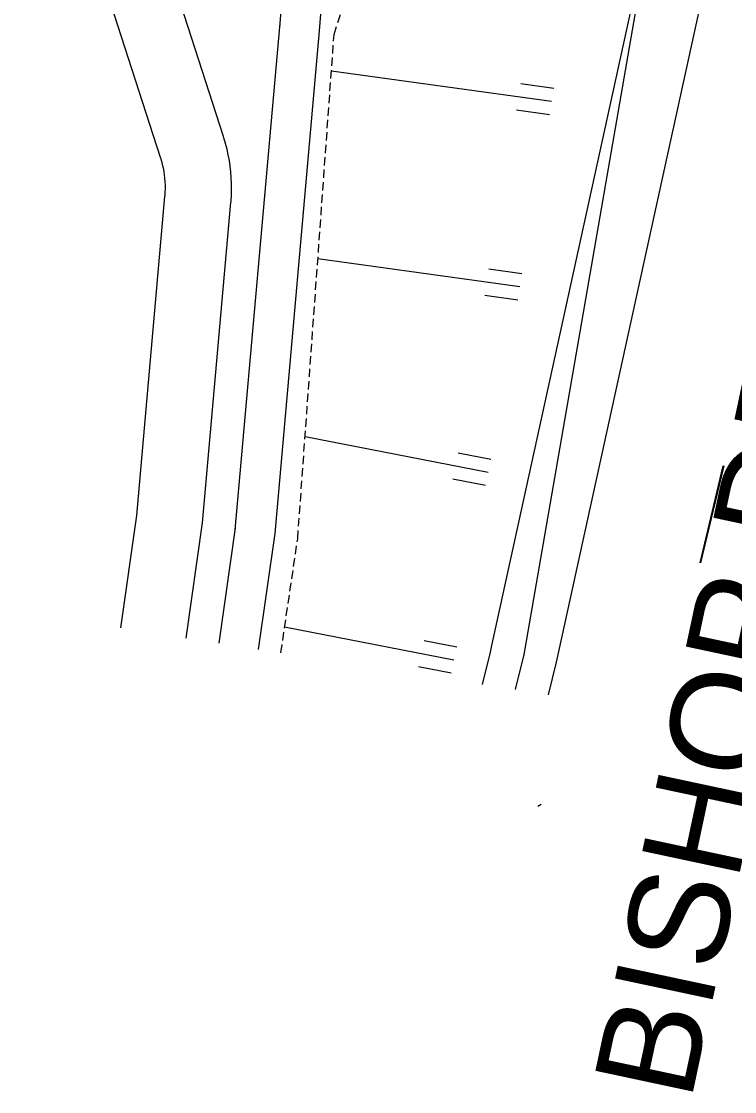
# Model space of a CAD drawing. Header units: metres. Extents: x 268878 to 269469, y 6087458 to 6088814.
# Drawn here: x 269122.44 to 269143.86, y 6087887.05 to 6087919.22 of the extents above; entities that cross this region are included whole.
import ezdxf

# ---------------------------------------------------------------- set-up
doc = ezdxf.new("R2010")
doc.units = ezdxf.units.M
doc.linetypes.add('DASHED2', pattern=[0.375, 0.25, -0.125])
doc.layers.add('Cadastre Developer_SP_NEW', color=2, linetype='Continuous', lineweight=5)
doc.layers.add('Cadastre Roads_SP_EXT', color=9, linetype='Continuous', lineweight=5)
doc.styles.get("Standard").update_dxf_attribs({"font": 'arial.ttf'})

msp = doc.modelspace()

# ---------------------------------------------------------------- linework, layer by layer
at = {"layer": 'Cadastre Developer_SP_NEW', "color": 251, "linetype": 'Continuous', "lineweight": 0}
for p, q in [((269130.19961, 6087919.02098), (269131.71047, 6087939.01624)), ((269131.3962, 6087918.93057), (269132.90706, 6087938.92583)), ((269138.51028, 6087899.95456), (269144.41725, 6087926.93677)), ((269141.61843, 6087923.79596), (269137.52491, 6087900.12497)), ((269136.59175, 6087900.54305), (269141.57648, 6087923.31262)), ((269128.86316, 6087903.93305), (269130.21187, 6087919.1605)), ((269130.05848, 6087903.82718), (269131.3962, 6087918.93057)), ((269138.3665, 6087916.80517), (269131.75031, 6087917.72573)), ((269138.43004, 6087917.20018), (269137.43936, 6087917.33802)), ((269138.30295, 6087916.41016), (269137.31227, 6087916.548)), ((269137.41141, 6087911.23297), (269131.34362, 6087912.07723)), ((269137.47496, 6087911.62798), (269136.48427, 6087911.76582)), ((269137.34786, 6087910.83796), (269136.35718, 6087910.9758)), ((269136.45985, 6087905.65811), (269130.95857, 6087906.72909)), ((269136.53553, 6087906.05088), (269135.55396, 6087906.24198)), ((269142.82412, 6087902.94254), (269143.52231, 6087905.86016)), ((269142.84828, 6087902.93933), (269143.54647, 6087905.85695)), ((269136.38417, 6087905.26533), (269135.40259, 6087905.45642)), ((269128.37448, 6087900.52451), (269128.87054, 6087903.99689)), ((269129.56015, 6087900.33888), (269130.05848, 6087903.82718)), ((269135.43046, 6087900.01164), (269130.34439, 6087901.00179)), ((269135.51524, 6087900.40265), (269134.53345, 6087900.59378)), ((269136.29352, 6087899.28472), (269136.5269, 6087900.25996)), ((269136.5269, 6087900.25996), (269136.56001, 6087900.40135)), ((269136.56001, 6087900.40135), (269136.59175, 6087900.54305)), ((269137.28463, 6087899.12956), (269137.53774, 6087900.18729)), ((269138.27573, 6087898.9744), (269138.51028, 6087899.95456)), ((269135.34567, 6087899.62064), (269134.36388, 6087899.81177)), ((269138.04711, 6087895.6797), (269137.9557, 6087895.61691))]:
    msp.add_line(p, q, dxfattribs=at)
for points in [[(269127.38643, 6087900.67919, 0), (269127.88059, 6087904.13831, 0), (269128.7323, 6087913.77741, 0), (269128.73578, 6087913.8188, 0), (269128.74666, 6087913.99298, 0), (269128.75145, 6087914.16744, 0), (269128.75015, 6087914.34196, 0), (269128.74277, 6087914.51633, 0), (269128.7293, 6087914.69033, 0), (269128.70976, 6087914.86376, 0), (269128.68419, 6087915.0364, 0), (269128.6526, 6087915.20804, 0), (269128.61505, 6087915.37848, 0), (269128.57157, 6087915.5475, 0), (269128.52221, 6087915.7149, 0), (269128.50961, 6087915.75448, 0), (269124.3403, 6087928.66101, 0)], [(269122.43713, 6087928.04621, 0), (269126.60645, 6087915.13969, 0), (269126.61401, 6087915.11594, 0), (269126.64362, 6087915.0155, 0), (269126.66971, 6087914.91408, 0), (269126.69224, 6087914.81182, 0), (269126.71119, 6087914.70884, 0), (269126.72654, 6087914.60525, 0), (269126.73826, 6087914.5012, 0), (269126.74634, 6087914.3968, 0), (269126.75077, 6087914.29217, 0), (269126.75155, 6087914.18746, 0), (269126.74868, 6087914.08279, 0), (269126.74215, 6087913.97828, 0), (269126.74006, 6087913.95344, 0), (269125.89309, 6087904.36792, 0), (269125.41032, 6087900.98857, 0)]]:
    msp.add_polyline3d(points, dxfattribs=at)
at = {"layer": 'Cadastre Developer_SP_NEW', "color": 251, "linetype": 'DASHED2', "lineweight": 0}
msp.add_polyline3d([(269130.2309, 6087900.23387, 0), (269130.73793, 6087903.66459, 0), (269131.82958, 6087918.82686, 0), (269134.96248, 6087928.70363, 0)], dxfattribs=at)

# ---------------------------------------------------------------- texts
at = {"layer": 'Cadastre Roads_SP_EXT'}
msp.add_text('BISHOP DR', height=3, rotation=77.96, dxfattribs=at).set_placement((269142.5428, 6087886.709))

doc.saveas('drawing.dxf')
